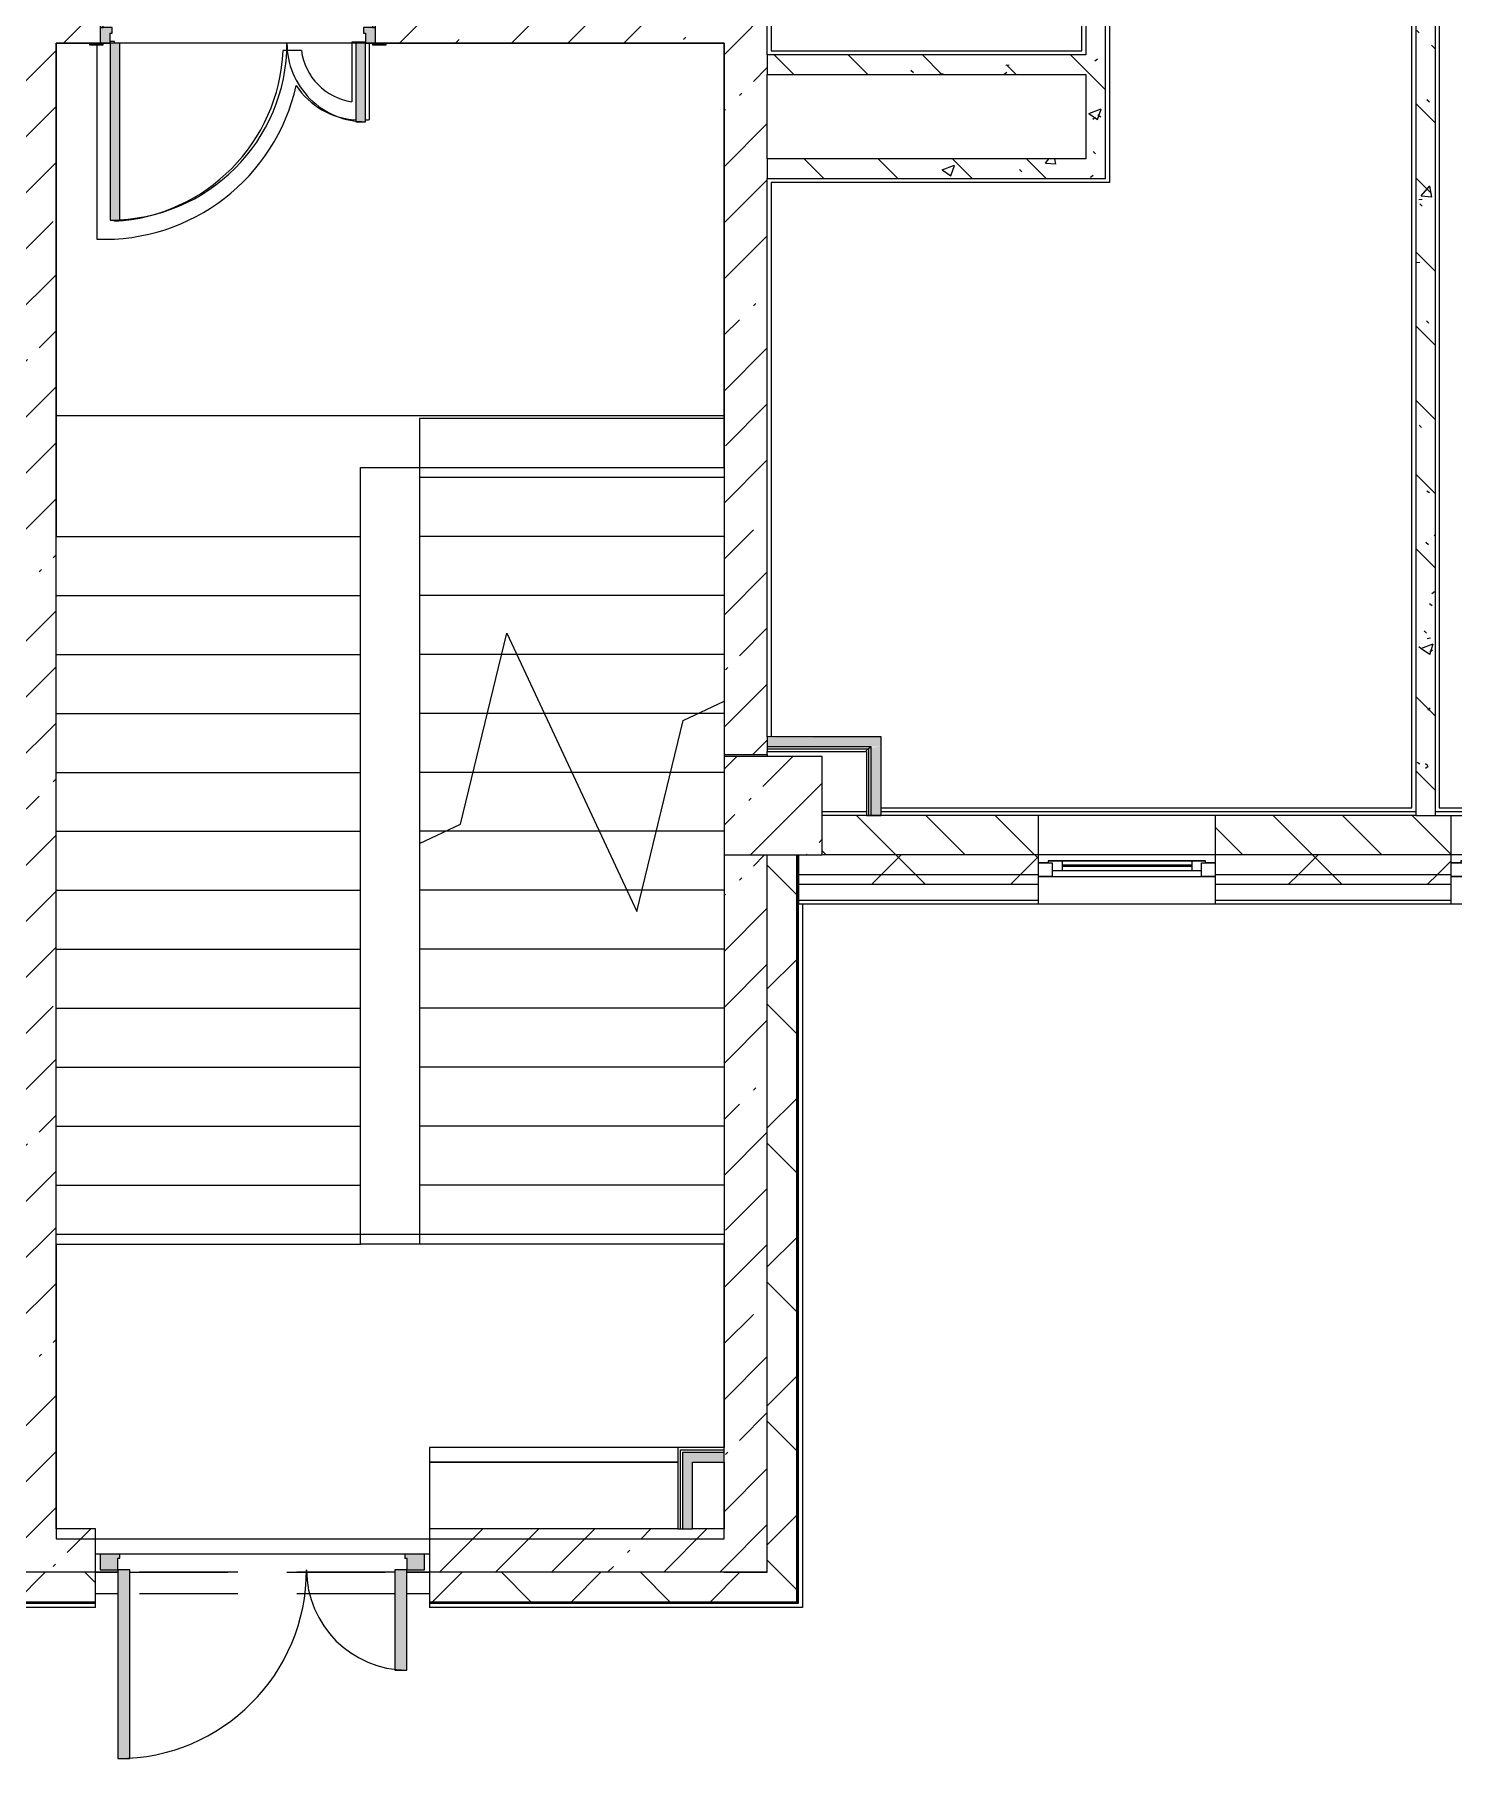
# Model space of a CAD drawing. Header units: millimetres. Extents: x -4060 to 187734, y -8553 to 29000.
# Drawn here: x 132694 to 139916, y -1048 to 7724 of the extents above; entities that cross this region are included whole.
import ezdxf

# ---------------------------------------------------------------- set-up
doc = ezdxf.new("R2010")
doc.units = ezdxf.units.MM
doc.linetypes.add('200_ШТРИХ__ш1_п0_6_', pattern=[800, 500, -300])
for name, color, linetype, lineweight in [('A-DETL-MBND-1', 7, '200_ШТРИХ__ш1_п0_6_', 9), ('A-GLAZ-2', 7, 'Continuous', 5), ('A-WALL', 7, 'Continuous', 9), ('A-WALL-9', 7, 'Continuous', 5), ('I-WALL-22', 7, 'Continuous', 5), ('S-COLS-2', 7, 'Continuous', 5), ('S-STRS-4', 7, 'Continuous', 5), ('S-STRS-MBND', 7, 'Continuous', 5)]:
    doc.layers.add(name, color=color, linetype=linetype, lineweight=lineweight)
for name, color, linetype, lineweight, true_color in [('A-DOOR-2', 7, 'Continuous', 5, 0xaaaaaa), ('A-DOOR-3', 7, 'Continuous', 5, 0xe2e2e2), ('A-DOOR-FRAM-2', 7, 'Continuous', 5, 0xe2e2e2), ('A-DOOR-FRAM-3', 7, 'Continuous', 5, 0xaaaaaa), ('A-FLOR-1', 7, 'Continuous', 5, 0xaaaaaa), ('A-WALL-11', 7, 'Continuous', 5, 0x737373), ('I-WALL-21', 7, 'Continuous', 9, 0xe7e7e7), ('I-WALL-24', 7, 'Continuous', 5, 0x787878)]:
    doc.layers.add(name, color=color, linetype=linetype, lineweight=lineweight, true_color=true_color)
pattern_1 = [(45, (60723.74, 0), (-285.1231, 285.1231), []), (45, (61008.87, 0), (-285.1231, 285.1231), [504.031, -100.806, 16.764, -84.042])]
pattern_2 = [(45, (60723.74, 0), (-353.5534, 353.5534), []), (135, (60723.74, 0), (-353.5534, -353.5534), [])]
pattern_3 = [(135, (60723.74, 0), (-377.1708, -377.1708), [533.4, -88.9, 17.78, -88.9]), (135, (60723.74, 376.94), (-377.1708, -377.1708), []), (50, (60723.74, 0), (637.6445, -55.7866), [66.675, -733.425]), (355, (60723.74, 0), (-123.3494, 668.699), [53.34, -586.74]), (100.451, (60776.9, -4.65), (514.299, 612.908), [56.665, -623.315]), (46.184, (60723.74, 177.8), (948.7764, -147.15), [100.012, -1100.137]), (96.636, (60802.8, 165.5), (830.909, 865.997), [84.998, -934.973]), (351.184, (60723.7, 177.8), (830.918, 865.988), [80.01, -880.11]), (21, (60812.64, 133.35), (530.6506, -357.9283), [66.675, -733.425]), (326, (60812.64, 133.35), (216.308, 644.6585), [53.34, -586.74]), (71.451, (60856.86, 103.5), (746.9596, 286.7243), [56.665, -623.315]), (37.5, (60723.74, 0), (10.8105, 295.9426), [16.764, -562.864, 16.764, -578.866, -588.962]), (37.5, (60723.74, 0), (10.8105, 295.9426), [-1175.258, 16.764, -572.198]), (7.5, (60723.74, 0), (233.8692, 350.6318), [16.764, -322.834, 16.764, -549.529, -224.472]), (7.5, (60723.74, 0), (233.8692, 350.6318), [-905.891, 16.764, -207.708]), (327.5, (60525.5, 0), (474.5678, -20.0513), [16.764, -205.486, 16.764, -676.656, -920.115]), (327.5, (60525.5, 0), (474.5678, -20.0513), [-915.67, 16.764, -903.351]), (317.5, (60436.6, 0), (518.4522, 88.9934), [16.764, -272.161, 16.764, -443.738, -653.415]), (317.5, (60436.6, 0), (518.4522, 88.9934), [-749.427, 16.764, -636.651])]
pattern_4 = [(45, (60723.74, 0), (-530.33, 530.33), []), (135, (60723.74, 0), (-530.33, -530.33), [])]

# ---------------------------------------------------------------- blocks, each defined once
blk = doc.blocks.new('BSC_Колонна _Прямоугольная - 500х500-V102-1_5_1_птичка')
at = {"layer": 'S-COLS-2'}
h = blk.add_hatch(dxfattribs=at)
h.set_pattern_fill('FP_134', color=256, style=0, pattern_type=2)
h.set_pattern_definition([(45, (-75730, -3800), (-285.1231, 285.1231), []), (45, (-75444.88, -3800), (-285.1231, 285.1231), [504.031, -100.806, 16.764, -84.042])])
h.paths.add_polyline_path([(120, -250), (250, -250), (250, 250), (-250, 250), (-250, -250), (-30, -250)])
for p, q in [((250, 250), (-250, 250)), ((-250, 250), (-250, -250)), ((250, -250), (250, 250)), ((-250, -250), (250, -250))]:
    blk.add_line(p, q, dxfattribs=at)
blk = doc.blocks.new('110_Дверь_СКБ_2Ст - Д-1_л_Лестничная клетка EIS60 2-32142534-1_5_1_птичка')
at = {"layer": 'A-DOOR-3'}
for points in [[(662.5, 1010), (612.5, 1010), (612.5, 110), (662.5, 110), (662.5, 786.4)], [(-587.5, 510), (-637.5, 510), (-637.5, 110), (-587.5, 110), (-587.5, 499.2)], [(712.5, 30), (697.5, 30), (699.6, -110), (712.5, -110)]]:
    blk.add_hatch(color=256, dxfattribs=at).paths.add_polyline_path(points)
h = blk.add_hatch(color=256, dxfattribs=at)
h.paths.add_polyline_path([(662.5, 110), (662.5, 60), (652.5, 60), (652.5, 30), (712.5, 32.6), (712.5, 110)])
h.paths.add_polyline_path([(-637.5, 110), (-687.5, 110), (-687.2, 30), (-627.5, 35.6), (-627.5, 60), (-637.5, 60), (-637.5, 104.8)])
at = {"layer": 'A-DOOR-FRAM-2'}
for points in [[(-672.5, 118), (-742.5, 118), (-742.5, 110), (-672.5, 110)], [(729.9, 118), (697.5, 118), (697.5, 110), (767.5, 110), (767.5, 118)], [(-672.5, 30), (-687.5, 30), (-687.4, -110), (-672.5, -110), (-672.5, -21.5)], [(-687.4, -110), (-742.5, -110.2), (-742.5, -118), (-672.5, -118), (-674.5, -110)], [(767.5, -110), (697.5, -110), (698.9, -118), (767.5, -118)]]:
    blk.add_hatch(color=256, dxfattribs=at).paths.add_polyline_path(points)
at = {"layer": 'A-DOOR-2'}
for p, q in [((662.5, 1010), (612.5, 1010)), ((612.5, 1010), (612.5, 110)), ((662.5, 110), (662.5, 1010)), ((-637.5, 510), (-637.5, 110)), ((-587.5, 510), (-637.5, 510)), ((-587.5, 110), (-587.5, 510)), ((-637.5, 110), (-587.5, 110)), ((612.5, 110), (662.5, 110))]:
    blk.add_line(p, q, dxfattribs=at)
for centre, radius, start, end in [((662.5, 110), 900, 90, 180), ((-637.5, 110), 400, 360, 90)]:
    blk.add_arc(centre, radius, start, end, dxfattribs=at)
at = {"layer": 'A-DOOR-FRAM-3'}
for p, q in [((-672.5, 118), (-742.5, 118)), ((-742.5, 118), (-742.5, 110)), ((-742.5, 110), (-672.5, 110)), ((-637.5, 110), (-687.5, 110)), ((-687.5, 110), (-687.5, 30)), ((-672.5, 110), (-672.5, 118)), ((-637.5, 60), (-637.5, 110)), ((662.5, 110), (662.5, 60)), ((712.5, 110), (662.5, 110)), ((767.5, 118), (697.5, 118)), ((697.5, 118), (697.5, 110)), ((697.5, 110), (767.5, 110)), ((712.5, 30), (712.5, 110)), ((767.5, 110), (767.5, 118)), ((-687.5, 30), (-627.5, 30)), ((-672.5, 30), (-687.5, 30)), ((-687.5, 30), (-687.5, -110)), ((-672.5, -110), (-672.5, 30)), ((-627.5, 60), (-637.5, 60)), ((-627.5, 30), (-627.5, 60)), ((662.5, 60), (652.5, 60)), ((652.5, 60), (652.5, 30)), ((652.5, 30), (712.5, 30)), ((712.5, 30), (697.5, 30)), ((697.5, 30), (697.5, -110)), ((712.5, -110), (712.5, 30)), ((-672.5, -110), (-742.5, -110)), ((-742.5, -110), (-742.5, -118)), ((-742.5, -118), (-672.5, -118)), ((-687.5, -110), (-672.5, -110)), ((-672.5, -118), (-672.5, -110)), ((697.5, -110), (712.5, -110)), ((767.5, -110), (697.5, -110)), ((697.5, -110), (697.5, -118)), ((697.5, -118), (767.5, -118)), ((767.5, -118), (767.5, -110))]:
    blk.add_line(p, q, dxfattribs=at)
blk = doc.blocks.new('120_Окно_СКБ_1Ст - 120_Окно_СКБ_1Ст 900х2500_h_-19906774-1_5_1_птичка')
at = {"layer": 'A-GLAZ-2'}
for p, q in [((-450, -75), (-450, -5)), ((-450, -5), (-380, -5)), ((450, -5), (-450, -5)), ((-380, -75), (-450, -75)), ((-450, -75), (-400, -75)), ((-380, -75), (-400, -75)), ((-400, -75), (-400, -85)), ((-400, -85), (400, -85)), ((400, -85), (-400, -85)), ((-380, -5), (-380, -75)), ((380, -35), (-380, -35)), ((-380, -35), (-380, -75)), ((-330, -85), (-330, -35)), ((-330, -55), (330, -55)), ((330, -65), (-330, -65)), ((330, -85), (330, -35)), ((380, -75), (380, -5)), ((380, -5), (450, -5)), ((380, -75), (380, -35)), ((450, -75), (380, -75)), ((400, -75), (380, -75)), ((400, -75), (450, -75)), ((400, -85), (400, -75)), ((450, -5), (450, -75))]:
    blk.add_line(p, q, dxfattribs=at)
blk = doc.blocks.new('120_Окно_СКБ_1Ст - 120_Окно_СКБ_1Ст 900х2500_h_-19906150-1_5_1_птичка')
at = {"layer": 'A-GLAZ-2'}
for p, q in [((-450, -75), (-450, -5)), ((-450, -5), (-380, -5)), ((450, -5), (-450, -5)), ((-380, -75), (-450, -75)), ((-450, -75), (-400, -75)), ((-380, -75), (-400, -75)), ((-400, -75), (-400, -85)), ((-400, -85), (400, -85)), ((400, -85), (-400, -85)), ((-380, -5), (-380, -75)), ((380, -35), (-380, -35)), ((-380, -35), (-380, -75)), ((-330, -85), (-330, -35)), ((-330, -55), (330, -55)), ((330, -65), (-330, -65)), ((330, -85), (330, -35)), ((380, -75), (380, -5)), ((380, -5), (450, -5)), ((380, -75), (380, -35)), ((450, -75), (380, -75)), ((400, -75), (380, -75)), ((400, -75), (450, -75)), ((400, -85), (400, -75)), ((450, -5), (450, -75))]:
    blk.add_line(p, q, dxfattribs=at)
blk = doc.blocks.new('110_Дверь_СКБ_2Ст_Наружная - ДН-1_л__ Двухстворчатая 1350 х3200 _ЛК_ в свету с верхним остеклением 2-V180-1_5_1_птичка')
at = {"layer": 'A-DOOR-3'}
for points in [[(694.5, 869), (694.5, -91), (754.5, -91), (754.5, 869)], [(-715.5, 419), (-715.5, -91), (-655.5, -91), (-655.5, 419)]]:
    blk.add_hatch(color=256, dxfattribs=at).paths.add_polyline_path(points)
h = blk.add_hatch(color=256, dxfattribs=at)
h.paths.add_polyline_path([(-805.5, -91), (-805.5, -171), (-705.5, -171), (-705.5, -151), (-715.5, -151), (-715.5, -91), (-780.5, -91)])
h.paths.add_polyline_path([(774.2, -91), (754.5, -91), (754.5, -151), (744.5, -151), (744.5, -171), (844.5, -171), (844.5, -91)])
at = {"layer": 'A-DOOR-2'}
for p, q in [((754.5, 869), (694.5, 869)), ((694.5, 869), (694.5, -91)), ((754.5, -91), (754.5, 869)), ((-715.5, 419), (-715.5, -91)), ((-655.5, 419), (-715.5, 419)), ((-655.5, -91), (-655.5, 419)), ((-715.5, -91), (-655.5, -91)), ((694.5, -91), (754.5, -91))]:
    blk.add_line(p, q, dxfattribs=at)
for centre, radius, start, end in [((754.5, -91), 960, 90, 180), ((-715.5, -91), 510, 0, 90)]:
    blk.add_arc(centre, radius, start, end, dxfattribs=at)
at = {"layer": 'A-DOOR-FRAM-3'}
for p, q in [((-715.5, -91), (-805.5, -91)), ((-805.5, -91), (-805.5, -171)), ((-805.5, -171), (-705.5, -171)), ((-715.5, -151), (-715.5, -91)), ((-705.5, -151), (-715.5, -151)), ((-705.5, -171), (-705.5, -151)), ((754.5, -151), (744.5, -151)), ((744.5, -151), (744.5, -171)), ((744.5, -171), (844.5, -171)), ((754.5, -91), (754.5, -151)), ((844.5, -91), (754.5, -91)), ((844.5, -171), (844.5, -91))]:
    blk.add_line(p, q, dxfattribs=at)
blk = doc.blocks.new('Зашивка приборов отопления5 - Зашивка приборов отопления-33272456-1_5_1_птичка')
at = {"layer": 'A-WALL-9'}
for p, q in [((75245, 535), (73980, 535)), ((73980, 535), (73980, 460)), ((75245, 460), (73980, 460)), ((73980, 460), (73980, 120)), ((73980, 460), (75245, 460))]:
    blk.add_line(p, q, dxfattribs=at)

msp = doc.modelspace()

# ---------------------------------------------------------------- hatches: boundary and pattern name
at = {"layer": 'A-WALL-9'}
h = msp.add_hatch(dxfattribs=at)
h.set_pattern_fill('FP_122', color=256, style=0, pattern_type=2)
h.set_pattern_definition([(135, (60723.74, 0), (-176.7767, -176.7767), [])])
h.paths.add_polyline_path([(136816.9, 3550), (137803.7, 3550), (137803.7, 3750), (136703.7, 3750), (136703.7, 3550)])
h.paths.add_polyline_path([(139724.2, 3550), (139904.2, 3550), (139904.2, 3750), (138703.7, 3750), (138703.7, 3550), (139605.4, 3550)])
h.paths.add_polyline_path([(144823.7, 3550), (144923.7, 3550), (144923.7, 3750), (144823.7, 3750), (144823.7, 3554.3)])
h.paths.add_polyline_path([(140804.2, 3550), (141073.7, 3550), (141073.7, 3750), (140804.2, 3750), (140804.2, 3727.7)])
h.paths.add_polyline_path([(142723.7, 3550), (142723.7, 3750), (141573.7, 3750), (141573.7, 3550)])
h = msp.add_hatch(dxfattribs=at)
h.set_pattern_fill('FP_140', color=256, style=0, pattern_type=2)
h.set_pattern_definition(pattern_2)
h.paths.add_polyline_path([(136423.7, -250), (136573.7, -250), (136573.7, 3550), (136423.7, 3550), (136423.7, -210)])
h = msp.add_hatch(dxfattribs=at)
h.set_pattern_fill('FP_140', color=256, style=0, pattern_type=2)
h.set_pattern_definition(pattern_2)
h.paths.add_polyline_path([(145182.2, 3450), (145523.7, 3450), (145523.7, 3550), (144823.7, 3550), (144823.7, 3450), (144923.7, 3450)])
h.paths.add_polyline_path([(137746.4, 3450), (137803.7, 3455.7), (137803.7, 3550), (136581.7, 3546.3), (136581.7, 3450), (137341.9, 3450)])
h.paths.add_polyline_path([(138703.7, 3450), (139904.2, 3450), (139904.2, 3550), (138703.7, 3550), (138703.7, 3466.9)])
h.paths.add_polyline_path([(141464.3, 3450), (142723.7, 3450), (142723.7, 3550), (140804.2, 3550), (140804.2, 3450)])
h = msp.add_hatch(dxfattribs=at)
h.set_pattern_fill('FP_140', color=256, style=0, pattern_type=2)
h.set_pattern_definition(pattern_2)
h.paths.add_polyline_path([(144823.7, 3400), (145573.7, 3400), (145573.7, 3450), (144823.7, 3450), (144823.7, 3440)])
h.paths.add_polyline_path([(137746.4, 3400), (137803.7, 3400), (137803.7, 3450), (136581.7, 3450), (136581.7, 3400), (136816.9, 3400)])
h.paths.add_polyline_path([(139605.4, 3400), (139904.2, 3400), (139904.2, 3450), (138703.7, 3450), (138703.7, 3400)])
h.paths.add_polyline_path([(140804.2, 3400), (142723.7, 3400), (142723.7, 3450), (140804.2, 3450), (140804.2, 3440)])
h = msp.add_hatch(dxfattribs=at)
h.set_pattern_fill('FP_140', color=256, style=0, pattern_type=2)
h.set_pattern_definition(pattern_2)
h.paths.add_polyline_path([(136417.6, -250), (136423.7, -250), (136423.7, -100), (134703.7, -100), (134703.7, -250), (136415.8, -250)])
h.paths.add_polyline_path([(128451.7, -250), (131383.7, -250), (131383.7, -100), (127783.7, -100), (127783.7, -250)])
h.paths.add_polyline_path([(132959.8, -250), (133003.7, -250), (133003.7, -100), (132283.7, -101.8), (132283.7, -250), (132803.7, -250)])
h.paths.add_polyline_path([(122333.7, -250), (122333.7, -100), (121633.7, -100), (121633.7, -250), (121945.3, -250)])
h.paths.add_polyline_path([(124433.7, -250), (124983.7, -250), (124983.7, -100), (124433.7, -100), (124433.7, -121.3)])
h.paths.add_polyline_path([(120733.7, -250), (120733.7, -100), (119983.7, -100), (119983.7, -250)])
h.paths.add_polyline_path([(117883.7, -250), (117883.7, -100), (117133.7, -100), (117133.7, -250), (117298, -250)])
h.paths.add_polyline_path([(125883.7, -250), (126883.7, -250), (126883.7, -100), (125883.7, -100), (125883.7, -118)])
h.paths.add_polyline_path([(113580.1, -250), (114033.7, -250), (114033.7, -100), (112595.3, -100), (112595.3, -250), (112650.6, -250)])
h.paths.add_polyline_path([(110495.3, -250), (110495.3, -100), (109783.7, -100), (109783.7, -250), (109862.1, -250)])
h.paths.add_polyline_path([(108883.7, -250), (108883.7, -100), (108133.7, -100), (108133.7, -250)])
h.paths.add_polyline_path([(105033.7, -250), (105033.7, -100), (103461.3, -100), (103461.3, -250), (104285.3, -250)])
h.paths.add_polyline_path([(99763.7, -250), (99763.7, -100), (99114.7, -100), (99114.7, -250), (99637.9, -250)])
h.paths.add_polyline_path([(100663.7, -250), (101361.3, -250), (101361.3, -100), (100663.7, -100), (100663.7, -180.4)])
at = {"layer": 'I-WALL-21'}
for points in [[(136423.7, 4100), (137003.1, 4100), (136998.1, 4150), (136423.7, 4145)], [(137003.1, 3750), (136998.1, 4100), (136953.1, 4095.2), (136953.1, 3750)], [(136203.7, 460), (136203.7, 510), (135993.7, 510), (135993.7, 460), (136105, 460)], [(136043.7, 120), (136043.7, 460), (135993.7, 460), (135993.7, 120)]]:
    msp.add_hatch(color=256, dxfattribs=at).paths.add_polyline_path(points)
at = {"layer": 'I-WALL-22'}
h = msp.add_hatch(dxfattribs=at)
h.set_pattern_fill('FP_121', color=256, style=0, pattern_type=2)
h.set_pattern_definition(pattern_1)
h.paths.add_polyline_path([(132803.7, -100), (132803.7, 7900), (132583.7, 7900), (132583.7, -100)])
h = msp.add_hatch(dxfattribs=at)
h.set_pattern_fill('FP_121', color=256, style=0, pattern_type=2)
h.set_pattern_definition(pattern_1)
h.paths.add_polyline_path([(132803.7, 7680), (133028.7, 7680), (133028.7, 7900), (132803.7, 7900), (132803.7, 7708.9)])
h.paths.add_polyline_path([(136203.7, 7680), (136423.7, 7680), (136423.7, 7900), (134428.7, 7900), (134428.7, 7680), (136183.7, 7680)])
h = msp.add_hatch(dxfattribs=at)
h.set_pattern_fill('FP_121', color=256, style=0, pattern_type=2)
h.set_pattern_definition(pattern_1)
h.paths.add_polyline_path([(136203.7, 4060), (136423.7, 4060), (136423.7, 7680), (136203.7, 7680), (136203.7, 4095.2)])
h = msp.add_hatch(dxfattribs=at)
h.set_pattern_fill('FP_218', color=256, style=0, pattern_type=2)
h.set_pattern_definition(pattern_4)
h.paths.add_polyline_path([(136940.6, 4087.5), (136953.1, 4087.5), (136953.1, 4100), (136423.7, 4095.2), (136423.7, 4087.5), (136816.9, 4087.5)])
h = msp.add_hatch(dxfattribs=at)
h.set_pattern_fill('FP_218', color=256, style=0, pattern_type=2)
h.set_pattern_definition(pattern_4)
h.paths.add_polyline_path([(136940.6, 4075), (136940.6, 4087.5), (136423.7, 4087.5), (136423.7, 4075), (136928.1, 4075)])
h = msp.add_hatch(dxfattribs=at)
h.set_pattern_fill('FP_121', color=256, style=0, pattern_type=2)
h.set_pattern_definition(pattern_1)
h.paths.add_polyline_path([(136423.7, -100), (136423.7, 3550), (136203.7, 3550), (136203.7, -100)])
h = msp.add_hatch(dxfattribs=at)
h.set_pattern_fill('FP_121', color=256, style=0, pattern_type=2)
h.set_pattern_definition(pattern_1)
h.paths.add_polyline_path([(136203.7, -100), (136203.7, 120), (134703.7, 120), (134703.7, -100), (135887.5, -100)])
h.paths.add_polyline_path([(133003.7, -100), (133003.7, 120), (132803.7, 120), (132803.7, -100)])
at = {"layer": 'I-WALL-24'}
h = msp.add_hatch(dxfattribs=at)
h.set_pattern_fill('FP_147', color=256, style=0, pattern_type=2)
h.set_pattern_definition(pattern_3)
h.paths.add_polyline_path([(138144.6, 7090.6), (138144.6, 9100), (138044.6, 9100), (138044.6, 7090.6)])
h = msp.add_hatch(dxfattribs=at)
h.set_pattern_fill('FP_147', color=256, style=0, pattern_type=2)
h.set_pattern_definition(pattern_3)
h.paths.add_polyline_path([(139724.2, 3750), (139824.2, 3750), (139824.2, 9100), (139724.2, 9100), (139724.2, 3762.9)])
h = msp.add_hatch(dxfattribs=at)
h.set_pattern_fill('FP_147', color=256, style=0, pattern_type=2)
h.set_pattern_definition(pattern_3)
h.paths.add_polyline_path([(136720.2, 7520.6), (138044.6, 7520.6), (138044.6, 7620.6), (136423.7, 7620.6), (136423.7, 7520.6), (136443.7, 7520.6)])
h = msp.add_hatch(dxfattribs=at)
h.set_pattern_fill('FP_147', color=256, style=0, pattern_type=2)
h.set_pattern_definition(pattern_3)
h.paths.add_polyline_path([(136423.7, 6990.6), (138144.6, 6990.6), (138144.6, 7090.6), (136423.7, 7090.6)])

# ---------------------------------------------------------------- linework, layer by layer
at = {"layer": 'A-DETL-MBND-1'}
for p, q in [((133003.7, -100), (133118.7, -100)), ((133118.7, -100), (133003.7, -100)), ((133178.7, -100), (134528.7, -100)), ((134528.7, -100), (133178.7, -100)), ((134588.7, -100), (134703.7, -100)), ((134703.7, -100), (134588.7, -100)), ((133118.7, -210), (133003.7, -210)), ((134528.7, -210), (133178.7, -210)), ((134703.7, -210), (134588.7, -210))]:
    msp.add_line(p, q, dxfattribs=at)
at = {"layer": 'A-FLOR-1'}
for p, q in [((136443.7, 9080), (136443.7, 7640.6)), ((138024.6, 7640.6), (138024.6, 9080)), ((138164.6, 9080), (138164.6, 6970.6)), ((139704.2, 3790), (139704.2, 9080)), ((139844.2, 9080), (139844.2, 3790)), ((133011.4, 7672), (133011.4, 6682.9)), ((133101.4, 7688.2), (133078.7, 7688.2)), ((133101.4, 7680), (133101.4, 7688.2)), ((134052.6, 7642.2), (133959.1, 7642.2)), ((134378.7, 7685.2), (134309, 7685.2)), ((134309, 7685.2), (134309, 7381.5)), ((134399, 7290.8), (134399, 7680)), ((136443.7, 7640.6), (138024.6, 7640.6)), ((138164.6, 6970.6), (136443.7, 6970.6)), ((136443.7, 6970.6), (136443.7, 4150)), ((133101.4, 6773.6), (133101.4, 6780)), ((136203.7, 5783.8), (132803.7, 5783.8)), ((136203.7, 4060), (136203.7, 4050)), ((136423.7, 4060), (136423.7, 4050)), ((137003.1, 3790), (139704.2, 3790)), ((139844.2, 3790), (141053.7, 3790)), ((132803.7, 1620), (136203.7, 1620)), ((133028.7, -8), (133003.7, -8)), ((134578.7, -8), (133128.7, -8)), ((134703.7, -8), (134678.7, -8))]:
    msp.add_line(p, q, dxfattribs=at)
for centre, radius, start, end in [((133050, 7682.2), 910, 273.23752, 357.48069), ((134354, 7682.2), 304, 187.56084, 261.48743), ((133050, 7682.2), 1000, 267.78741, 347.3989), ((134354, 7682.2), 394, 213.62195, 266.31806), ((134354, 7682.2), 394, 273.6096, 276.55825)]:
    msp.add_arc(centre, radius, start, end, dxfattribs=at)
at = {"layer": 'A-WALL'}
for p, q in [((136423.7, 7620.6), (136423.7, 7520.6)), ((136423.7, 7090.6), (136423.7, 6990.6)), ((136423.7, 4150), (136423.7, 4075)), ((136953.1, 4100), (136423.7, 4100)), ((136940.6, 4087.5), (136423.7, 4087.5)), ((136940.6, 3750), (136940.6, 4087.5)), ((136953.1, 3750), (136953.1, 4100)), ((139724.2, 3750), (139824.2, 3750)), ((136423.7, -100), (136423.7, 3550)), ((136573.7, -250), (136573.7, 3550)), ((136576.7, -253), (136576.7, 3550)), ((136581.7, 3550), (136581.7, 3300)), ((137803.7, 3550), (136703.7, 3550)), ((139904.2, 3550), (138703.7, 3550)), ((136581.7, 3450), (137803.7, 3450)), ((138703.7, 3450), (139904.2, 3450)), ((136581.7, 3400), (137803.7, 3400)), ((138703.7, 3400), (139904.2, 3400)), ((136581.7, 3320), (137803.7, 3320)), ((138703.7, 3320), (139904.2, 3320)), ((136203.7, 460), (136203.7, 535)), ((135981.2, 522.5), (136203.7, 522.5)), ((135981.2, 120), (135981.2, 522.5)), ((135993.7, 510), (136203.7, 510)), ((135993.7, 120), (135993.7, 510)), ((135968.7, 120), (136043.7, 120)), ((133003.7, -100), (132803.7, -100)), ((136203.7, -100), (134703.7, -100)), ((132283.7, -250), (133003.7, -250)), ((132283.7, -253), (133003.7, -253)), ((134703.7, -250), (136573.7, -250)), ((134703.7, -253), (136576.7, -253))]:
    msp.add_line(p, q, dxfattribs=at)
at = {"layer": 'A-WALL-11'}
msp.add_line((133003.7, -280), (60433.7, -280), dxfattribs=at)
at = {"layer": 'A-WALL-9'}
for p, q in [((139724.2, 3750), (136703.7, 3750)), ((137803.7, 3300), (137803.7, 3750)), ((138703.7, 3750), (138703.7, 3300)), ((139824.2, 3750), (141073.7, 3750)), ((139904.2, 3300), (139904.2, 3750)), ((136581.7, 3300), (145673.7, 3300)), ((136581.7, -258), (136581.7, 3300)), ((136603.7, 3300), (136603.7, -280)), ((132803.7, -100), (132583.7, -100)), ((133003.7, -280), (133003.7, -100)), ((134703.7, -100), (134703.7, -280)), ((136423.7, -100), (136203.7, -100)), ((124983.7, -258), (133003.7, -258)), ((134703.7, -258), (136581.7, -258)), ((136603.7, -280), (134703.7, -280))]:
    msp.add_line(p, q, dxfattribs=at)
at = {"layer": 'I-WALL-22'}
for p, q in [((138044.6, 9100), (138044.6, 7620.6)), ((138144.6, 6990.6), (138144.6, 9100)), ((139724.2, 9100), (139724.2, 3750)), ((139824.2, 3750), (139824.2, 9100)), ((136423.7, 7620.6), (136423.7, 7900)), ((132803.7, 120), (132803.7, 7680)), ((132803.7, 7680), (132973.7, 7680)), ((134309, 7680), (133128.7, 7680)), ((134483.7, 7680), (136203.7, 7680)), ((136203.7, 7680), (136203.7, 4060)), ((138044.6, 7620.6), (136423.7, 7620.6)), ((136423.7, 7090.6), (136423.7, 7520.6)), ((136423.7, 7520.6), (138044.6, 7520.6)), ((138044.6, 7520.6), (138044.6, 7090.6)), ((138044.6, 7090.6), (136423.7, 7090.6)), ((136423.7, 4150), (136423.7, 6990.6)), ((136423.7, 6990.6), (138144.6, 6990.6)), ((137003.1, 4150), (136423.7, 4150)), ((137003.1, 3750), (137003.1, 4150)), ((136203.7, 4060), (136423.7, 4060)), ((136423.7, 4060), (136423.7, 4075)), ((136423.7, 4075), (136928.1, 4075)), ((136928.1, 4075), (136928.1, 3750)), ((136703.7, 3770), (136928.1, 3770)), ((136928.1, 3750), (137003.1, 3750)), ((137003.1, 3770), (139724.2, 3770)), ((139824.2, 3770), (141073.7, 3770)), ((136203.7, 3550), (136203.7, 535)), ((138703.7, 3550), (137803.7, 3550)), ((140804.2, 3550), (139904.2, 3550)), ((136203.7, 535), (135968.7, 535)), ((135968.7, 535), (135968.7, 120)), ((136043.7, 460), (136203.7, 460)), ((136043.7, 120), (136043.7, 460)), ((136203.7, 460), (136203.7, 120)), ((133003.7, 120), (132803.7, 120)), ((133003.7, -100), (133003.7, 120)), ((135968.7, 120), (134703.7, 120)), ((134703.7, 120), (134703.7, -100)), ((136203.7, 120), (136043.7, 120)), ((136203.7, -100), (136423.7, -100))]:
    msp.add_line(p, q, dxfattribs=at)
at = {"layer": 'S-STRS-4'}
for p, q in [((136203.7, 5769.7), (134653.7, 5769.7)), ((134653.7, 5769.7), (134653.7, 5469.7)), ((136203.7, 5769.7), (134653.7, 5769.7)), ((134653.7, 5469.7), (134653.7, 5169.7)), ((136203.7, 5469.7), (134653.7, 5469.7)), ((136203.7, 5469.7), (134653.7, 5469.7)), ((134653.7, 5169.7), (134653.7, 4869.7)), ((136203.7, 5169.7), (134653.7, 5169.7)), ((136203.7, 5169.7), (134653.7, 5169.7)), ((134653.7, 4869.7), (134653.7, 4569.7)), ((136203.7, 4869.7), (134653.7, 4869.7)), ((136203.7, 4869.7), (134653.7, 4869.7)), ((134653.7, 4569.7), (134653.7, 4269.7)), ((135072.3, 4569.7), (134653.7, 4569.7)), ((135072.3, 4569.7), (134653.7, 4569.7)), ((136203.7, 4569.7), (135149, 4569.7)), ((136203.7, 4569.7), (135149, 4569.7)), ((134653.7, 4269.7), (134653.7, 3969.7)), ((134999.4, 4269.7), (134653.7, 4269.7)), ((134999.4, 4269.7), (134653.7, 4269.7)), ((136072.1, 4269.7), (135288.8, 4269.7)), ((136072.1, 4269.7), (135288.8, 4269.7)), ((134653.7, 3969.7), (134653.7, 3669.7)), ((134926.5, 3969.7), (134653.7, 3969.7)), ((134926.5, 3969.7), (134653.7, 3969.7)), ((135931, 3969.7), (135428.7, 3969.7)), ((135931, 3969.7), (135428.7, 3969.7)), ((134653.7, 3669.7), (134653.7, 3608.3)), ((134785.4, 3669.7), (134653.7, 3669.7)), ((134785.4, 3669.7), (134653.7, 3669.7)), ((135858.1, 3669.7), (135568.6, 3669.7)), ((135858.1, 3669.7), (135568.6, 3669.7)), ((135785.2, 3369.7), (135708.5, 3369.7)), ((135785.2, 3369.7), (135708.5, 3369.7))]:
    msp.add_line(p, q, dxfattribs=at)
at = {"layer": 'S-STRS-MBND'}
for p, q in [((132803.7, 7680), (132803.7, 5169.7)), ((136203.7, 7680), (132803.7, 7680)), ((136203.7, 5520), (136203.7, 7680)), ((134353.7, 5520), (136203.7, 5520)), ((134353.7, 5169.7), (134353.7, 5520)), ((132803.7, 5169.7), (134353.7, 5169.7)), ((132803.7, 1569.7), (132803.7, 5169.7)), ((132803.7, 5169.7), (134353.7, 5169.7)), ((134353.7, 1569.7), (134353.7, 5169.7)), ((132803.7, 4869.7), (134353.7, 4869.7)), ((132803.7, 4869.7), (134353.7, 4869.7)), ((134862.3, 3705.6), (135098.6, 4677.8)), ((135098.6, 4677.8), (135758.9, 3261.7)), ((132803.7, 4569.7), (134353.7, 4569.7)), ((132803.7, 4569.7), (134353.7, 4569.7)), ((135149, 4569.7), (135072.3, 4569.7)), ((135149, 4569.7), (135072.3, 4569.7)), ((135995.2, 4233.8), (136203.7, 4331.1)), ((132803.7, 4269.7), (134353.7, 4269.7)), ((132803.7, 4269.7), (134353.7, 4269.7)), ((135288.8, 4269.7), (134999.4, 4269.7)), ((135288.8, 4269.7), (134999.4, 4269.7)), ((135758.9, 3261.7), (135995.2, 4233.8)), ((136203.7, 4269.7), (136072.1, 4269.7)), ((136203.7, 4269.7), (136072.1, 4269.7)), ((136203.7, 4060), (136203.7, 4050)), ((132803.7, 3969.7), (134353.7, 3969.7)), ((132803.7, 3969.7), (134353.7, 3969.7)), ((135428.7, 3969.7), (134926.5, 3969.7)), ((135428.7, 3969.7), (134926.5, 3969.7)), ((136203.7, 3969.7), (135931, 3969.7)), ((136203.7, 3969.7), (135931, 3969.7)), ((134653.7, 3608.3), (134862.3, 3705.6)), ((132803.7, 3669.7), (134353.7, 3669.7)), ((132803.7, 3669.7), (134353.7, 3669.7)), ((134653.7, 3608.3), (134653.7, 1569.7)), ((135568.6, 3669.7), (134785.4, 3669.7)), ((135568.6, 3669.7), (134785.4, 3669.7)), ((136203.7, 3669.7), (135858.1, 3669.7)), ((136203.7, 3669.7), (135858.1, 3669.7)), ((136203.7, 3550), (136203.7, 1569.7)), ((132803.7, 3369.7), (134353.7, 3369.7)), ((132803.7, 3369.7), (134353.7, 3369.7)), ((135708.5, 3369.7), (134653.7, 3369.7)), ((135708.5, 3369.7), (134653.7, 3369.7)), ((136203.7, 3369.7), (135785.2, 3369.7)), ((136203.7, 3369.7), (135785.2, 3369.7)), ((132803.7, 3069.7), (134353.7, 3069.7)), ((132803.7, 3069.7), (134353.7, 3069.7)), ((136203.7, 3069.7), (134653.7, 3069.7)), ((136203.7, 3069.7), (134653.7, 3069.7)), ((132803.7, 2769.7), (134353.7, 2769.7)), ((132803.7, 2769.7), (134353.7, 2769.7)), ((136203.7, 2769.7), (134653.7, 2769.7)), ((136203.7, 2769.7), (134653.7, 2769.7)), ((132803.7, 2469.7), (134353.7, 2469.7)), ((132803.7, 2469.7), (134353.7, 2469.7)), ((136203.7, 2469.7), (134653.7, 2469.7)), ((136203.7, 2469.7), (134653.7, 2469.7)), ((132803.7, 2169.7), (134353.7, 2169.7)), ((132803.7, 2169.7), (134353.7, 2169.7)), ((136203.7, 2169.7), (134653.7, 2169.7)), ((136203.7, 2169.7), (134653.7, 2169.7)), ((132803.7, 1869.7), (134353.7, 1869.7)), ((132803.7, 1869.7), (134353.7, 1869.7)), ((136203.7, 1869.7), (134653.7, 1869.7)), ((136203.7, 1869.7), (134653.7, 1869.7)), ((132803.7, 1569.7), (132803.7, 69.7)), ((132803.7, 1569.7), (134353.7, 1569.7)), ((132803.7, 1569.7), (134353.7, 1569.7)), ((134653.7, 1569.7), (134353.7, 1569.7)), ((136203.7, 1569.7), (134653.7, 1569.7)), ((136203.7, 1569.7), (134653.7, 1569.7)), ((136203.7, 69.7), (136203.7, 1569.7)), ((132803.7, 69.7), (136203.7, 69.7))]:
    msp.add_line(p, q, dxfattribs=at)

# ---------------------------------------------------------------- block references
at = {"layer": 'A-DOOR-2', "rotation": 180}
for name, p in [('110_Дверь_СКБ_2Ст - Д-1_л_Лестничная клетка EIS60 2-32142534-1_5_1_птичка', (133741.2, 7790)), ('110_Дверь_СКБ_2Ст_Наружная - ДН-1_л__ Двухстворчатая 1350 х3200 _ЛК_ в свету с верхним остеклением 2-V180-1_5_1_птичка', (133873.2, -179))]:
    msp.add_blockref(name, p, dxfattribs=at)
at = {"layer": 'A-GLAZ-2', "rotation": 180}
for name, p in [('120_Окно_СКБ_1Ст - 120_Окно_СКБ_1Ст 900х2500_h_-19906774-1_5_1_птичка', (138253.7, 3435)), ('120_Окно_СКБ_1Ст - 120_Окно_СКБ_1Ст 900х2500_h_-19906150-1_5_1_птичка', (140354.2, 3435))]:
    msp.add_blockref(name, p, dxfattribs=at)
at = {"layer": 'A-WALL-9'}
msp.add_blockref('Зашивка приборов отопления5 - Зашивка приборов отопления-33272456-1_5_1_птичка', (60723.7, 0), dxfattribs=at)
at = {"layer": 'S-COLS-2'}
msp.add_blockref('BSC_Колонна _Прямоугольная - 500х500-V102-1_5_1_птичка', (136453.7, 3800), dxfattribs=at)

doc.saveas('drawing.dxf')
